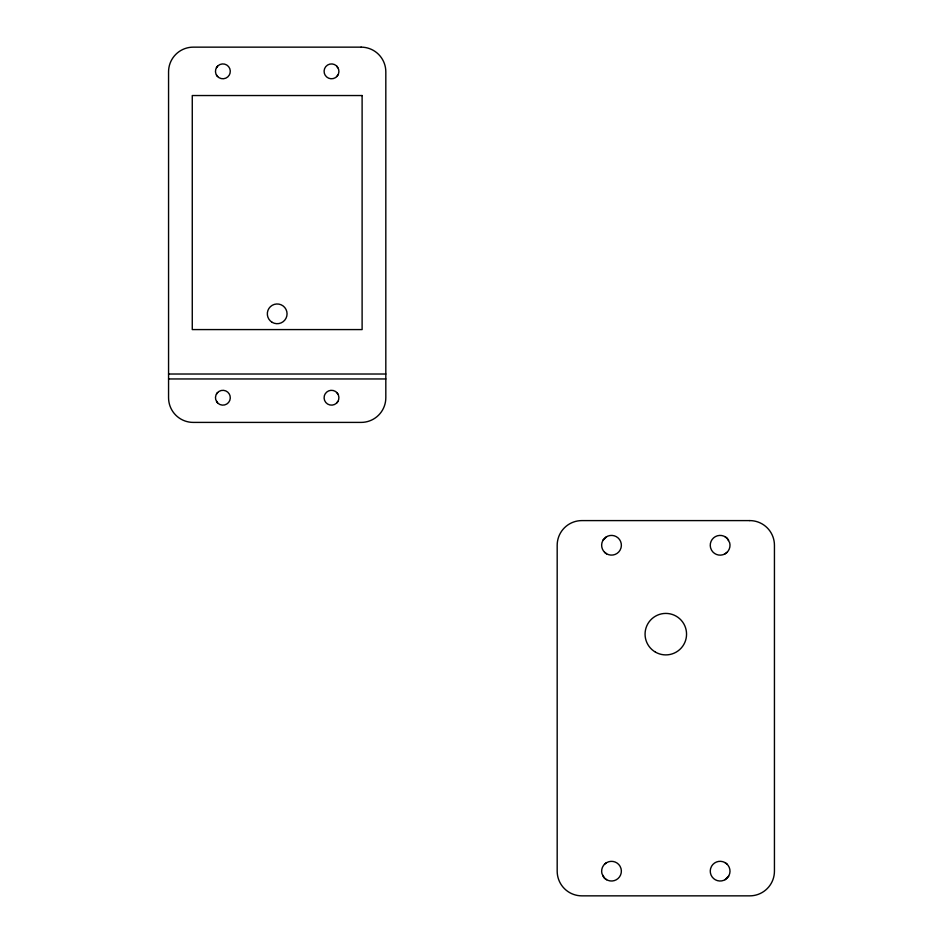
<?xml version="1.0" encoding="UTF-8"?>
<svg xmlns="http://www.w3.org/2000/svg" width="943" height="943" viewBox="0 0 943 943"><rect width="100%" height="100%" fill="white"/><g stroke="black" fill="none" stroke-linecap="round" stroke-linejoin="round"><path stroke-width="1.41" d="M216.466 67.637L215.723 69.428A7.403 7.403 0 0 0 229.29 75.051L230.033 73.259A7.403 7.403 0 0 0 216.466 67.637L217.633 66.104M337.912 401.423L338.655 399.632A7.403 7.403 0 0 0 325.087 394.021L324.345 395.801A7.403 7.403 0 0 0 337.912 401.423L336.734 402.956M602.942 540.339L601.964 542.72A9.878 9.878 0 0 0 620.046 550.217L621.036 547.836A9.878 9.878 0 0 0 602.942 540.339L606.561 536.732M728.68 876.094L729.67 873.713A9.878 9.878 0 0 0 711.576 866.228L710.586 868.609A9.878 9.878 0 0 0 728.68 876.094L725.061 879.713M336.734 76.583L337.912 75.051M216.466 394.021L217.633 392.488M725.061 553.836L727.112 552.268M604.51 864.177L606.561 862.609M168.561 374.017L385.817 374.017M168.561 378.956L385.817 378.956M725.061 536.732L727.112 538.3L729.67 542.72A9.878 9.878 0 0 1 711.576 550.217L710.586 547.836A9.878 9.878 0 0 1 728.68 540.339M604.51 552.268L606.561 553.836M725.061 862.609L727.112 864.177M606.561 879.713L604.51 878.145L601.964 873.713A9.878 9.878 0 0 1 620.046 866.228L621.036 868.609A9.878 9.878 0 0 1 602.942 876.094M336.734 66.104L338.655 69.428A7.403 7.403 0 0 1 325.087 75.051L324.345 73.259A7.403 7.403 0 0 1 337.912 67.637M216.466 75.051L217.633 76.583M336.734 392.488L337.912 394.021M216.466 401.423A7.403 7.403 0 0 0 230.033 395.801L229.29 394.021A7.403 7.403 0 0 0 215.723 399.632L217.633 402.956M361.122 47.15L193.244 47.15A24.683 24.683 0 0 0 168.561 71.833L168.561 397.722A24.683 24.683 0 0 0 193.244 422.405L361.122 422.405A24.683 24.683 0 0 0 385.817 397.722L385.817 71.833A24.683 24.683 0 0 0 361.122 47.15M362.112 95.538L192.266 95.538L192.266 329.579L362.112 329.579L362.112 95.538M749.756 520.595L581.878 520.595A24.683 24.683 0 0 0 557.183 545.278L557.183 871.167A24.683 24.683 0 0 0 581.878 895.85L749.756 895.85A24.683 24.683 0 0 0 774.439 871.167L774.439 545.278A24.683 24.683 0 0 0 749.756 520.595M272.256 322.388A9.878 9.878 0 0 0 287.061 313.83A9.878 9.878 0 0 0 272.256 305.284A9.878 9.878 0 0 0 272.256 322.388M655.444 652.12A20.734 20.734 0 0 0 686.551 634.156A20.734 20.734 0 0 0 655.444 616.192A20.734 20.734 0 0 0 655.444 652.12"/></g></svg>
